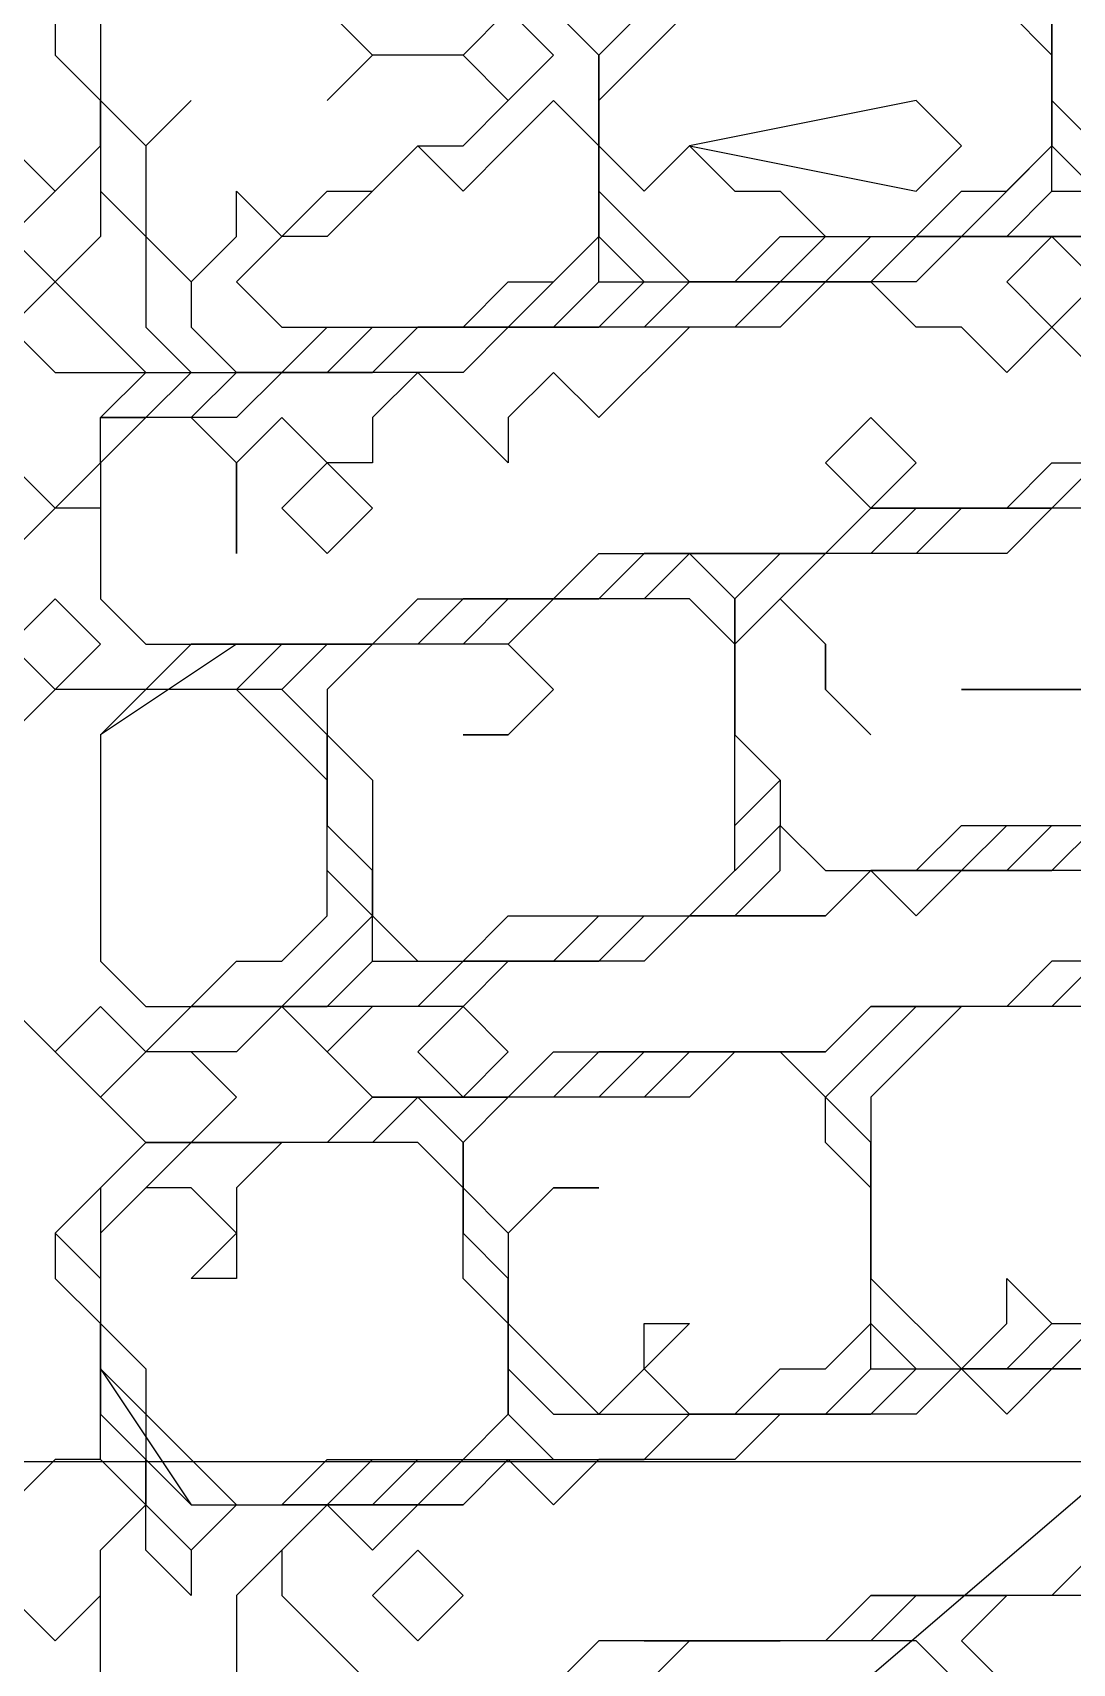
# Model space of a CAD drawing. Extents: x 46 to 224, y 52 to 151.
# Drawn here: x 109.04 to 122.7, y 97.35 to 118.78 of the extents above; entities that cross this region are included whole.
import ezdxf

# ---------------------------------------------------------------- set-up
doc = ezdxf.new("R2010")
doc.units = 0
doc.layers.add('OUTLINE', color=1, linetype='CONTINUOUS')

msp = doc.modelspace()

# ---------------------------------------------------------------- linework, layer by layer
for p, q in [((109.9341, 121.4564), (109.9341, 116.6945)), ((109.9341, 121.4564), (109.9341, 116.6945)), ((122.4341, 121.4564), (122.4341, 117.8849)), ((109.9341, 120.8611), (109.9341, 117.8849)), ((122.4341, 117.2897), (122.4341, 120.2659)), ((109.3389, 119.0754), (109.3389, 118.4802)), ((109.9341, 119.0754), (109.9341, 117.8849)), ((113.5056, 118.4802), (112.9103, 119.0754)), ((115.2913, 119.0754), (114.696, 118.4802)), ((115.8865, 118.4802), (115.2913, 119.0754)), ((116.4818, 118.4802), (115.8865, 119.0754)), ((115.8865, 119.0754), (116.4818, 118.4802)), ((116.4818, 118.4802), (115.8865, 119.0754)), ((115.8865, 119.0754), (116.4818, 118.4802)), ((116.4818, 118.4802), (115.8865, 119.0754)), ((117.077, 119.0754), (116.4818, 118.4802)), ((117.6722, 119.0754), (116.4818, 117.8849)), ((122.4341, 118.4802), (121.8389, 119.0754)), ((109.3389, 118.4802), (109.9341, 117.8849)), ((113.5056, 118.4802), (112.9103, 117.8849)), ((112.9103, 117.8849), (113.5056, 118.4802)), ((114.696, 118.4802), (113.5056, 118.4802)), ((115.2913, 117.8849), (114.696, 118.4802)), ((114.696, 118.4802), (115.2913, 117.8849)), ((115.2913, 117.8849), (115.8865, 118.4802)), ((116.4818, 115.504), (116.4818, 118.4802)), ((116.4818, 118.4802), (116.4818, 116.0992)), ((116.4818, 115.504), (116.4818, 118.4802)), ((116.4818, 118.4802), (116.4818, 116.0992)), ((116.4818, 116.0992), (116.4818, 118.4802)), ((116.4818, 118.4802), (116.4818, 116.6945)), ((122.4341, 117.8849), (122.4341, 118.4802)), ((109.9341, 117.8849), (109.9341, 116.0992)), ((109.9341, 117.2897), (109.9341, 117.8849)), ((109.9341, 117.8849), (109.9341, 117.2897)), ((109.9341, 117.8849), (110.5294, 117.2897)), ((109.9341, 117.8849), (110.5294, 117.2897)), ((109.9341, 117.2897), (109.9341, 117.8849)), ((109.9341, 117.8849), (109.9341, 117.2897)), ((110.5294, 117.2897), (111.1246, 117.8849)), ((111.1246, 117.8849), (110.5294, 117.2897)), ((114.696, 117.2897), (115.2913, 117.8849)), ((115.8865, 117.8849), (115.2913, 117.2897)), ((116.4818, 117.2897), (115.8865, 117.8849)), ((116.4818, 117.8849), (116.4818, 117.2897)), ((120.6484, 117.8849), (117.6722, 117.2897)), ((120.6484, 117.8849), (117.6722, 117.2897)), ((121.2437, 117.2897), (120.6484, 117.8849)), ((121.2437, 117.2897), (120.6484, 117.8849)), ((122.4341, 116.6945), (122.4341, 117.8849)), ((122.4341, 117.8849), (122.4341, 117.2897)), ((122.4341, 116.6945), (122.4341, 117.8849)), ((122.4341, 117.8849), (122.4341, 117.2897)), ((122.4341, 117.8849), (123.0294, 117.2897)), ((122.4341, 117.2897), (122.4341, 117.8849)), ((108.7437, 117.2897), (109.3389, 116.6945)), ((109.9341, 117.2897), (108.7437, 116.0992)), ((108.7437, 117.2897), (109.3389, 116.6945)), ((109.9341, 117.2897), (108.7437, 116.0992)), ((109.3389, 116.6945), (109.9341, 117.2897)), ((109.3389, 116.6945), (109.9341, 117.2897)), ((110.5294, 117.2897), (110.5294, 116.0992)), ((110.5294, 117.2897), (110.5294, 116.0992)), ((114.1008, 117.2897), (112.9103, 116.0992)), ((113.5056, 116.6945), (114.1008, 117.2897)), ((114.1008, 117.2897), (114.696, 117.2897)), ((114.696, 116.6945), (114.1008, 117.2897)), ((115.2913, 117.2897), (114.696, 116.6945)), ((116.4818, 117.2897), (117.077, 116.6945)), ((116.4818, 116.0992), (116.4818, 117.2897)), ((117.077, 116.6945), (117.6722, 117.2897)), ((117.6722, 117.2897), (120.6484, 116.6945)), ((117.6722, 117.2897), (120.6484, 116.6945)), ((117.6722, 117.2897), (118.2675, 116.6945)), ((120.6484, 116.6945), (121.2437, 117.2897)), ((120.6484, 116.6945), (121.2437, 117.2897)), ((121.2437, 116.0992), (122.4341, 117.2897)), ((121.8389, 116.6945), (122.4341, 117.2897)), ((122.4341, 116.6945), (122.4341, 117.2897)), ((122.4341, 117.2897), (123.0294, 116.6945)), ((122.4341, 117.2897), (123.0294, 116.6945)), ((122.4341, 117.2897), (123.0294, 116.6945)), ((109.9341, 116.6945), (110.5294, 116.0992)), ((109.9341, 116.6945), (110.5294, 116.0992)), ((111.7198, 116.0992), (111.7198, 116.6945)), ((111.7198, 116.6945), (112.3151, 116.0992)), ((112.3151, 116.0992), (112.9103, 116.6945)), ((112.9103, 116.6945), (113.5056, 116.6945)), ((116.4818, 115.504), (116.4818, 116.6945)), ((116.4818, 116.6945), (116.4818, 116.0992)), ((116.4818, 116.6945), (117.6722, 115.504)), ((118.2675, 116.6945), (118.8627, 116.6945)), ((118.8627, 116.6945), (119.4579, 116.0992)), ((120.6484, 116.0992), (121.2437, 116.6945)), ((121.2437, 116.6945), (121.8389, 116.6945)), ((121.8389, 116.0992), (122.4341, 116.6945)), ((121.8389, 116.0992), (122.4341, 116.6945)), ((121.8389, 116.0992), (122.4341, 116.6945)), ((121.8389, 116.0992), (122.4341, 116.6945)), ((121.8389, 116.0992), (122.4341, 116.6945)), ((121.8389, 116.0992), (122.4341, 116.6945)), ((122.4341, 116.6945), (125.4103, 116.6945)), ((122.4341, 116.6945), (125.4103, 116.6945)), ((122.4341, 116.6945), (125.4103, 116.6945)), ((108.7437, 116.0992), (109.3389, 115.504)), ((108.7437, 116.0992), (109.3389, 115.504)), ((109.9341, 116.0992), (109.3389, 115.504)), ((110.5294, 116.0992), (110.5294, 114.9088)), ((110.5294, 116.0992), (110.5294, 114.9088)), ((110.5294, 116.0992), (111.1246, 115.504)), ((110.5294, 116.0992), (111.1246, 115.504)), ((111.1246, 115.504), (111.7198, 116.0992)), ((112.3151, 116.0992), (111.7198, 115.504)), ((112.9103, 116.0992), (112.3151, 116.0992)), ((115.2913, 114.9088), (116.4818, 116.0992)), ((115.8865, 115.504), (116.4818, 116.0992)), ((116.4818, 116.0992), (117.077, 115.504)), ((116.4818, 116.0992), (117.077, 115.504)), ((116.4818, 116.0992), (117.077, 115.504)), ((118.2675, 115.504), (118.8627, 116.0992)), ((118.8627, 115.504), (119.4579, 116.0992)), ((118.8627, 115.504), (119.4579, 116.0992)), ((118.8627, 115.504), (119.4579, 116.0992)), ((118.8627, 116.0992), (121.2437, 116.0992)), ((119.4579, 116.0992), (121.8389, 116.0992)), ((119.4579, 115.504), (120.0532, 116.0992)), ((119.4579, 115.504), (120.0532, 116.0992)), ((119.4579, 116.0992), (121.8389, 116.0992)), ((119.4579, 116.0992), (121.8389, 116.0992)), ((119.4579, 116.0992), (120.6484, 116.0992)), ((119.4579, 115.504), (120.0532, 116.0992)), ((120.6484, 116.0992), (120.0532, 115.504)), ((120.0532, 115.504), (120.6484, 116.0992)), ((120.0532, 116.0992), (121.8389, 116.0992)), ((120.0532, 116.0992), (121.8389, 116.0992)), ((120.0532, 116.0992), (121.8389, 116.0992)), ((123.0294, 116.0992), (120.6484, 116.0992)), ((120.6484, 116.0992), (123.0294, 116.0992)), ((121.2437, 116.0992), (120.6484, 115.504)), ((123.6246, 116.0992), (121.2437, 116.0992)), ((122.4341, 116.0992), (121.8389, 115.504)), ((122.4341, 116.0992), (121.8389, 115.504)), ((123.0294, 115.504), (122.4341, 116.0992)), ((123.0294, 115.504), (122.4341, 116.0992)), ((109.3389, 115.504), (108.7437, 114.9088)), ((109.3389, 115.504), (108.7437, 114.9088)), ((109.3389, 115.504), (110.5294, 114.3135)), ((111.1246, 115.504), (111.1246, 114.9088)), ((111.7198, 115.504), (112.3151, 114.9088)), ((114.696, 114.9088), (115.2913, 115.504)), ((115.2913, 115.504), (115.8865, 115.504)), ((115.8865, 114.9088), (116.4818, 115.504)), ((115.8865, 114.9088), (116.4818, 115.504)), ((115.8865, 114.9088), (116.4818, 115.504)), ((115.8865, 114.9088), (116.4818, 115.504)), ((115.8865, 114.9088), (116.4818, 115.504)), ((115.8865, 114.9088), (116.4818, 115.504)), ((116.4818, 114.9088), (117.077, 115.504)), ((116.4818, 115.504), (119.4579, 115.504)), ((116.4818, 115.504), (119.4579, 115.504)), ((116.4818, 115.504), (119.4579, 115.504)), ((117.077, 115.504), (118.8627, 115.504)), ((117.6722, 115.504), (117.077, 114.9088)), ((117.077, 115.504), (120.0532, 115.504)), ((117.077, 115.504), (118.8627, 115.504)), ((117.077, 115.504), (118.8627, 115.504)), ((120.0532, 115.504), (117.6722, 115.504)), ((117.6722, 115.504), (118.2675, 115.504)), ((118.8627, 115.504), (118.2675, 114.9088)), ((120.6484, 115.504), (118.8627, 115.504)), ((119.4579, 115.504), (118.8627, 114.9088)), ((119.4579, 115.504), (118.8627, 114.9088)), ((119.4579, 115.504), (118.8627, 114.9088)), ((119.4579, 115.504), (118.8627, 114.9088)), ((120.0532, 115.504), (119.4579, 115.504)), ((120.0532, 115.504), (119.4579, 115.504)), ((120.0532, 115.504), (119.4579, 115.504)), ((120.0532, 115.504), (119.4579, 115.504)), ((120.6484, 114.9088), (120.0532, 115.504)), ((120.6484, 114.9088), (120.0532, 115.504)), ((120.6484, 114.9088), (120.0532, 115.504)), ((120.6484, 114.9088), (120.0532, 115.504)), ((121.8389, 115.504), (122.4341, 114.9088)), ((121.8389, 115.504), (122.4341, 114.9088)), ((122.4341, 114.9088), (123.0294, 115.504)), ((122.4341, 114.9088), (123.0294, 115.504)), ((108.7437, 114.9088), (109.3389, 114.3135)), ((108.7437, 114.9088), (109.3389, 114.3135)), ((110.5294, 114.9088), (111.1246, 114.3135)), ((110.5294, 114.9088), (111.1246, 114.3135)), ((111.1246, 114.9088), (111.7198, 114.3135)), ((112.3151, 114.3135), (112.9103, 114.9088)), ((112.3151, 114.3135), (112.9103, 114.9088)), ((112.3151, 114.3135), (112.9103, 114.9088)), ((112.3151, 114.9088), (114.696, 114.9088)), ((112.9103, 114.3135), (113.5056, 114.9088)), ((112.9103, 114.9088), (115.8865, 114.9088)), ((112.9103, 114.9088), (115.8865, 114.9088)), ((112.9103, 114.9088), (115.2913, 114.9088)), ((113.5056, 114.9088), (115.8865, 114.9088)), ((114.1008, 114.9088), (113.5056, 114.3135)), ((113.5056, 114.3135), (114.1008, 114.9088)), ((113.5056, 114.3135), (114.1008, 114.9088)), ((113.5056, 114.3135), (114.1008, 114.9088)), ((113.5056, 114.3135), (114.1008, 114.9088)), ((117.077, 114.9088), (114.1008, 114.9088)), ((114.1008, 114.9088), (116.4818, 114.9088)), ((114.1008, 114.9088), (115.8865, 114.9088)), ((114.1008, 114.9088), (115.8865, 114.9088)), ((114.1008, 114.9088), (115.8865, 114.9088)), ((115.2913, 114.9088), (114.696, 114.3135)), ((118.2675, 114.9088), (115.2913, 114.9088)), ((117.6722, 114.9088), (116.4818, 113.7183)), ((117.6722, 114.9088), (116.4818, 113.7183)), ((117.6722, 114.9088), (116.4818, 113.7183)), ((117.6722, 114.9088), (116.4818, 113.7183)), ((118.8627, 114.9088), (117.6722, 114.9088)), ((118.8627, 114.9088), (117.6722, 114.9088)), ((118.8627, 114.9088), (117.6722, 114.9088)), ((118.8627, 114.9088), (117.6722, 114.9088)), ((121.2437, 114.9088), (120.6484, 114.9088)), ((121.2437, 114.9088), (120.6484, 114.9088)), ((121.2437, 114.9088), (120.6484, 114.9088)), ((121.2437, 114.9088), (120.6484, 114.9088)), ((121.8389, 114.3135), (121.2437, 114.9088)), ((121.8389, 114.3135), (121.2437, 114.9088)), ((121.8389, 114.3135), (121.2437, 114.9088)), ((121.8389, 114.3135), (121.2437, 114.9088)), ((122.4341, 114.9088), (121.8389, 114.3135)), ((122.4341, 114.9088), (121.8389, 114.3135)), ((122.4341, 114.9088), (121.8389, 114.3135)), ((122.4341, 114.9088), (121.8389, 114.3135)), ((123.0294, 114.3135), (122.4341, 114.9088)), ((123.0294, 114.3135), (122.4341, 114.9088)), ((123.0294, 114.3135), (122.4341, 114.9088)), ((123.0294, 114.3135), (122.4341, 114.9088)), ((109.3389, 114.3135), (113.5056, 114.3135)), ((109.3389, 114.3135), (113.5056, 114.3135)), ((109.9341, 113.7183), (110.5294, 114.3135)), ((110.5294, 114.3135), (112.9103, 114.3135)), ((110.5294, 113.7183), (111.1246, 114.3135)), ((110.5294, 114.3135), (113.5056, 114.3135)), ((111.7198, 114.3135), (111.1246, 113.7183)), ((111.1246, 114.3135), (113.5056, 114.3135)), ((111.1246, 114.3135), (112.3151, 114.3135)), ((111.1246, 114.3135), (112.3151, 114.3135)), ((113.5056, 114.3135), (111.7198, 114.3135)), ((112.3151, 114.3135), (111.7198, 113.7183)), ((111.7198, 114.3135), (112.3151, 114.3135)), ((114.696, 114.3135), (112.3151, 114.3135)), ((114.1008, 114.3135), (113.5056, 113.7183)), ((114.1008, 114.3135), (113.5056, 113.7183)), ((114.1008, 114.3135), (113.5056, 113.7183)), ((114.1008, 114.3135), (113.5056, 113.7183)), ((115.2913, 113.123), (114.1008, 114.3135)), ((115.2913, 113.123), (114.1008, 114.3135)), ((115.2913, 113.123), (114.1008, 114.3135)), ((115.2913, 113.123), (114.1008, 114.3135)), ((115.8865, 114.3135), (115.2913, 113.7183)), ((115.8865, 114.3135), (115.2913, 113.7183)), ((115.8865, 114.3135), (115.2913, 113.7183)), ((115.8865, 114.3135), (115.2913, 113.7183)), ((116.4818, 113.7183), (115.8865, 114.3135)), ((116.4818, 113.7183), (115.8865, 114.3135)), ((116.4818, 113.7183), (115.8865, 114.3135)), ((116.4818, 113.7183), (115.8865, 114.3135)), ((111.1246, 113.7183), (109.9341, 113.7183)), ((109.9341, 113.7183), (110.5294, 113.7183)), ((109.9341, 113.123), (109.9341, 113.7183)), ((110.5294, 113.7183), (109.9341, 113.123)), ((110.5294, 113.7183), (109.9341, 113.123)), ((110.5294, 113.7183), (109.9341, 113.123)), ((110.5294, 113.7183), (109.9341, 113.123)), ((110.5294, 113.7183), (109.9341, 113.123)), ((111.7198, 113.7183), (110.5294, 113.7183)), ((111.1246, 113.7183), (110.5294, 113.7183)), ((111.1246, 113.7183), (110.5294, 113.7183)), ((111.1246, 113.7183), (110.5294, 113.7183)), ((111.1246, 113.7183), (110.5294, 113.7183)), ((111.7198, 113.123), (111.1246, 113.7183)), ((111.7198, 113.123), (111.1246, 113.7183)), ((111.7198, 113.123), (111.1246, 113.7183)), ((111.7198, 113.123), (111.1246, 113.7183)), ((112.3151, 113.7183), (111.7198, 113.123)), ((112.3151, 113.7183), (111.7198, 113.123)), ((112.3151, 113.7183), (111.7198, 113.123)), ((112.3151, 113.7183), (111.7198, 113.123)), ((112.9103, 113.123), (112.3151, 113.7183)), ((112.9103, 113.123), (112.3151, 113.7183)), ((112.9103, 113.123), (112.3151, 113.7183)), ((112.9103, 113.123), (112.3151, 113.7183)), ((113.5056, 113.7183), (113.5056, 113.123)), ((113.5056, 113.7183), (113.5056, 113.123)), ((113.5056, 113.7183), (113.5056, 113.123)), ((113.5056, 113.7183), (113.5056, 113.123)), ((115.2913, 113.7183), (115.2913, 113.123)), ((115.2913, 113.7183), (115.2913, 113.123)), ((115.2913, 113.7183), (115.2913, 113.123)), ((115.2913, 113.7183), (115.2913, 113.123)), ((120.0532, 113.7183), (119.4579, 113.123)), ((120.6484, 113.123), (120.0532, 113.7183)), ((108.7437, 113.123), (109.3389, 112.5278)), ((109.3389, 112.5278), (109.9341, 113.123)), ((109.9341, 113.123), (109.9341, 112.5278)), ((109.9341, 113.123), (109.9341, 111.3373)), ((109.9341, 113.123), (109.9341, 111.3373)), ((109.9341, 113.123), (109.9341, 111.3373)), ((109.9341, 113.123), (109.9341, 111.3373)), ((111.7198, 113.123), (111.7198, 111.9326)), ((111.7198, 111.9326), (111.7198, 113.123)), ((111.7198, 113.123), (111.7198, 111.9326)), ((111.7198, 111.9326), (111.7198, 113.123)), ((111.7198, 113.123), (111.7198, 111.9326)), ((111.7198, 111.9326), (111.7198, 113.123)), ((111.7198, 113.123), (111.7198, 111.9326)), ((111.7198, 111.9326), (111.7198, 113.123)), ((112.9103, 113.123), (112.3151, 112.5278)), ((113.5056, 112.5278), (112.9103, 113.123)), ((113.5056, 113.123), (112.9103, 113.123)), ((113.5056, 113.123), (112.9103, 113.123)), ((113.5056, 113.123), (112.9103, 113.123)), ((113.5056, 113.123), (112.9103, 113.123)), ((119.4579, 113.123), (120.0532, 112.5278)), ((120.0532, 112.5278), (120.6484, 113.123)), ((121.8389, 112.5278), (122.4341, 113.123)), ((121.8389, 112.5278), (122.4341, 113.123)), ((121.8389, 112.5278), (122.4341, 113.123)), ((121.8389, 112.5278), (122.4341, 113.123)), ((122.4341, 112.5278), (123.0294, 113.123)), ((123.0294, 113.123), (122.4341, 112.5278)), ((122.4341, 112.5278), (123.0294, 113.123)), ((123.0294, 113.123), (122.4341, 112.5278)), ((122.4341, 113.123), (125.4103, 113.123)), ((122.4341, 113.123), (125.4103, 113.123)), ((122.4341, 113.123), (125.4103, 113.123)), ((122.4341, 113.123), (125.4103, 113.123)), ((109.3389, 112.5278), (108.7437, 111.9326)), ((109.9341, 112.5278), (109.3389, 112.5278)), ((112.3151, 112.5278), (112.9103, 111.9326)), ((112.9103, 111.9326), (113.5056, 112.5278)), ((119.4579, 111.9326), (120.0532, 112.5278)), ((120.0532, 112.5278), (119.4579, 111.9326)), ((119.4579, 111.9326), (120.0532, 112.5278)), ((119.4579, 111.9326), (120.0532, 112.5278)), ((119.4579, 111.9326), (120.0532, 112.5278)), ((119.4579, 111.9326), (120.0532, 112.5278)), ((120.6484, 112.5278), (120.0532, 111.9326)), ((120.0532, 112.5278), (122.4341, 112.5278)), ((120.6484, 112.5278), (120.0532, 112.5278)), ((120.0532, 112.5278), (122.4341, 112.5278)), ((122.4341, 112.5278), (120.0532, 112.5278)), ((120.0532, 112.5278), (121.8389, 112.5278)), ((120.0532, 112.5278), (121.8389, 112.5278)), ((120.6484, 112.5278), (120.0532, 111.9326)), ((120.0532, 112.5278), (121.8389, 112.5278)), ((120.0532, 112.5278), (121.8389, 112.5278)), ((120.6484, 112.5278), (120.0532, 111.9326)), ((123.6246, 112.5278), (120.6484, 112.5278)), ((120.6484, 112.5278), (122.4341, 112.5278)), ((121.2437, 112.5278), (120.6484, 112.5278)), ((122.4341, 112.5278), (120.6484, 112.5278)), ((123.0294, 112.5278), (120.6484, 112.5278)), ((121.2437, 112.5278), (120.6484, 111.9326)), ((121.2437, 112.5278), (120.6484, 111.9326)), ((123.0294, 112.5278), (120.6484, 112.5278)), ((122.4341, 112.5278), (121.2437, 112.5278)), ((123.6246, 112.5278), (121.2437, 112.5278)), ((123.0294, 112.5278), (121.2437, 112.5278)), ((122.4341, 112.5278), (121.8389, 111.9326)), ((123.0294, 112.5278), (122.4341, 112.5278)), ((115.8865, 111.3373), (116.4818, 111.9326)), ((115.8865, 111.3373), (116.4818, 111.9326)), ((115.8865, 111.3373), (116.4818, 111.9326)), ((115.8865, 111.3373), (116.4818, 111.9326)), ((116.4818, 111.9326), (119.4579, 111.9326)), ((116.4818, 111.9326), (119.4579, 111.9326)), ((117.077, 111.9326), (116.4818, 111.3373)), ((116.4818, 111.9326), (119.4579, 111.9326)), ((116.4818, 111.9326), (119.4579, 111.9326)), ((117.077, 111.9326), (116.4818, 111.3373)), ((117.6722, 111.9326), (117.077, 111.3373)), ((120.0532, 111.9326), (117.077, 111.9326)), ((117.6722, 111.9326), (117.077, 111.3373)), ((120.0532, 111.9326), (117.077, 111.9326)), ((120.0532, 111.9326), (117.6722, 111.9326)), ((117.6722, 111.9326), (118.8627, 111.9326)), ((118.2675, 111.9326), (117.6722, 111.9326)), ((117.6722, 111.9326), (119.4579, 111.9326)), ((118.2675, 111.9326), (117.6722, 111.9326)), ((118.2675, 111.3373), (117.6722, 111.9326)), ((118.8627, 111.9326), (118.2675, 111.9326)), ((119.4579, 111.9326), (118.2675, 111.9326)), ((118.8627, 111.9326), (118.2675, 111.3373)), ((118.8627, 111.9326), (118.2675, 111.3373)), ((120.6484, 111.9326), (118.8627, 111.9326)), ((120.6484, 111.9326), (118.8627, 111.9326)), ((119.4579, 111.9326), (118.8627, 111.3373)), ((121.8389, 111.9326), (119.4579, 111.9326)), ((109.3389, 111.3373), (108.7437, 110.7421)), ((109.3389, 111.3373), (108.7437, 110.7421)), ((109.9341, 110.7421), (109.3389, 111.3373)), ((109.9341, 110.7421), (109.3389, 111.3373)), ((109.9341, 111.3373), (110.5294, 110.7421)), ((109.9341, 111.3373), (110.5294, 110.7421)), ((109.9341, 111.3373), (110.5294, 110.7421)), ((109.9341, 111.3373), (110.5294, 110.7421)), ((113.5056, 110.7421), (114.1008, 111.3373)), ((113.5056, 110.7421), (114.1008, 111.3373)), ((113.5056, 110.7421), (114.1008, 111.3373)), ((113.5056, 110.7421), (114.1008, 111.3373)), ((114.696, 111.3373), (114.1008, 110.7421)), ((114.1008, 111.3373), (115.8865, 111.3373)), ((114.1008, 111.3373), (115.8865, 111.3373)), ((114.696, 111.3373), (114.1008, 110.7421)), ((114.696, 111.3373), (114.1008, 110.7421)), ((114.1008, 111.3373), (115.8865, 111.3373)), ((114.1008, 111.3373), (115.8865, 111.3373)), ((114.696, 111.3373), (114.1008, 110.7421)), ((117.077, 111.3373), (114.696, 111.3373)), ((114.696, 111.3373), (115.8865, 111.3373)), ((115.2913, 111.3373), (114.696, 111.3373)), ((114.696, 111.3373), (116.4818, 111.3373)), ((115.2913, 111.3373), (114.696, 111.3373)), ((116.4818, 111.3373), (114.696, 111.3373)), ((117.077, 111.3373), (114.696, 111.3373)), ((115.2913, 111.3373), (114.696, 110.7421)), ((116.4818, 111.3373), (114.696, 111.3373)), ((115.8865, 111.3373), (115.2913, 111.3373)), ((116.4818, 111.3373), (115.2913, 111.3373)), ((117.6722, 111.3373), (115.2913, 111.3373)), ((115.8865, 111.3373), (115.2913, 110.7421)), ((115.8865, 111.3373), (115.2913, 110.7421)), ((117.6722, 111.3373), (115.8865, 111.3373)), ((117.6722, 111.3373), (115.8865, 111.3373)), ((118.2675, 110.7421), (117.6722, 111.3373)), ((118.2675, 110.7421), (117.6722, 111.3373)), ((118.2675, 110.7421), (117.6722, 111.3373)), ((118.2675, 111.3373), (118.2675, 110.1468)), ((118.2675, 110.1468), (118.2675, 111.3373)), ((118.2675, 111.3373), (118.2675, 109.5516)), ((118.8627, 111.3373), (118.2675, 110.7421)), ((118.8627, 111.3373), (119.4579, 110.7421)), ((119.4579, 110.7421), (118.8627, 111.3373)), ((108.7437, 110.7421), (109.3389, 110.1468)), ((108.7437, 110.7421), (109.3389, 110.1468)), ((109.3389, 110.1468), (109.9341, 110.7421)), ((109.3389, 110.1468), (109.9341, 110.7421)), ((111.7198, 110.7421), (109.9341, 109.5516)), ((110.5294, 110.7421), (113.5056, 110.7421)), ((110.5294, 110.7421), (113.5056, 110.7421)), ((111.1246, 110.7421), (110.5294, 110.1468)), ((110.5294, 110.7421), (113.5056, 110.7421)), ((110.5294, 110.7421), (113.5056, 110.7421)), ((111.1246, 110.7421), (110.5294, 110.1468)), ((111.1246, 110.7421), (113.5056, 110.7421)), ((111.7198, 110.7421), (111.1246, 110.7421)), ((114.1008, 110.7421), (111.1246, 110.7421)), ((114.1008, 110.7421), (111.1246, 110.7421)), ((114.1008, 110.7421), (111.7198, 110.7421)), ((113.5056, 110.7421), (111.7198, 110.7421)), ((112.3151, 110.7421), (111.7198, 110.1468)), ((114.1008, 110.7421), (112.3151, 110.7421)), ((112.9103, 110.7421), (112.3151, 110.1468)), ((114.696, 110.7421), (112.9103, 110.7421)), ((113.5056, 110.7421), (112.9103, 110.1468)), ((113.5056, 110.7421), (112.9103, 110.1468)), ((115.2913, 110.7421), (113.5056, 110.7421)), ((115.2913, 110.7421), (113.5056, 110.7421)), ((115.8865, 110.1468), (115.2913, 110.7421)), ((115.2913, 110.7421), (115.8865, 110.1468)), ((115.8865, 110.1468), (115.2913, 110.7421)), ((115.2913, 110.7421), (115.8865, 110.1468)), ((118.2675, 109.5516), (118.2675, 110.7421)), ((118.2675, 110.7421), (118.2675, 109.5516)), ((118.2675, 107.7659), (118.2675, 110.7421)), ((118.2675, 107.7659), (118.2675, 110.7421)), ((119.4579, 110.7421), (119.4579, 110.1468)), ((119.4579, 110.1468), (119.4579, 110.7421)), ((109.3389, 110.1468), (108.7437, 109.5516)), ((109.3389, 110.1468), (108.7437, 109.5516)), ((110.5294, 110.1468), (109.3389, 110.1468)), ((110.5294, 110.1468), (109.3389, 110.1468)), ((110.5294, 110.1468), (109.9341, 109.5516)), ((110.5294, 110.1468), (109.9341, 109.5516)), ((110.5294, 110.1468), (109.9341, 109.5516)), ((111.7198, 110.1468), (110.5294, 110.1468)), ((112.3151, 110.1468), (110.5294, 110.1468)), ((111.7198, 110.1468), (110.5294, 110.1468)), ((112.3151, 109.5516), (111.7198, 110.1468)), ((112.9103, 109.5516), (112.3151, 110.1468)), ((112.3151, 110.1468), (112.9103, 109.5516)), ((112.9103, 110.1468), (112.9103, 109.5516)), ((112.9103, 110.1468), (112.9103, 109.5516)), ((115.2913, 109.5516), (115.8865, 110.1468)), ((115.8865, 110.1468), (115.2913, 109.5516)), ((119.4579, 110.1468), (120.0532, 109.5516)), ((120.0532, 109.5516), (119.4579, 110.1468)), ((123.0294, 110.1468), (121.2437, 110.1468)), ((121.2437, 110.1468), (123.0294, 110.1468)), ((109.9341, 109.5516), (109.9341, 106.5754)), ((109.9341, 109.5516), (109.9341, 106.5754)), ((109.9341, 109.5516), (109.9341, 106.5754)), ((109.9341, 109.5516), (109.9341, 106.5754)), ((112.9103, 108.9564), (112.3151, 109.5516)), ((112.9103, 108.9564), (112.9103, 109.5516)), ((112.9103, 109.5516), (112.9103, 108.3611)), ((112.9103, 109.5516), (113.5056, 108.9564)), ((112.9103, 109.5516), (113.5056, 108.9564)), ((114.696, 109.5516), (115.2913, 109.5516)), ((115.2913, 109.5516), (114.696, 109.5516)), ((118.2675, 109.5516), (118.8627, 108.9564)), ((118.8627, 108.9564), (118.2675, 109.5516)), ((118.2675, 109.5516), (118.8627, 108.9564)), ((112.9103, 108.3611), (112.9103, 108.9564)), ((112.9103, 108.9564), (112.9103, 108.3611)), ((112.9103, 107.7659), (112.9103, 108.9564)), ((112.9103, 107.1707), (112.9103, 108.9564)), ((113.5056, 108.9564), (113.5056, 107.1707)), ((113.5056, 108.9564), (113.5056, 107.1707)), ((118.2675, 108.3611), (118.8627, 108.9564)), ((118.8627, 108.9564), (118.8627, 108.3611)), ((118.8627, 108.9564), (118.8627, 108.3611)), ((113.5056, 107.7659), (112.9103, 108.3611)), ((112.9103, 108.3611), (113.5056, 107.7659)), ((112.9103, 108.3611), (113.5056, 107.7659)), ((117.6722, 107.1707), (118.8627, 108.3611)), ((118.2675, 107.7659), (118.2675, 108.3611)), ((118.8627, 107.7659), (118.8627, 108.3611)), ((118.8627, 108.3611), (119.4579, 107.7659)), ((118.8627, 108.3611), (119.4579, 107.7659)), ((118.8627, 108.3611), (119.4579, 107.7659)), ((118.8627, 108.3611), (119.4579, 107.7659)), ((120.6484, 107.7659), (121.2437, 108.3611)), ((121.2437, 107.7659), (121.8389, 108.3611)), ((121.2437, 108.3611), (123.0294, 108.3611)), ((121.8389, 107.7659), (122.4341, 108.3611)), ((121.8389, 107.7659), (122.4341, 108.3611)), ((121.8389, 108.3611), (123.0294, 108.3611)), ((122.4341, 108.3611), (123.6246, 108.3611)), ((122.4341, 107.7659), (123.0294, 108.3611)), ((122.4341, 107.7659), (123.0294, 108.3611)), ((122.4341, 108.3611), (123.6246, 108.3611)), ((122.4341, 107.7659), (123.0294, 108.3611)), ((113.5056, 107.1707), (112.9103, 107.7659)), ((113.5056, 107.1707), (113.5056, 107.7659)), ((113.5056, 107.7659), (113.5056, 107.1707)), ((113.5056, 107.7659), (113.5056, 107.1707)), ((117.6722, 107.1707), (118.2675, 107.7659)), ((117.6722, 107.1707), (118.2675, 107.7659)), ((117.6722, 107.1707), (118.2675, 107.7659)), ((118.2675, 107.1707), (118.8627, 107.7659)), ((119.4579, 107.7659), (121.8389, 107.7659)), ((120.0532, 107.7659), (119.4579, 107.1707)), ((119.4579, 107.1707), (120.0532, 107.7659)), ((119.4579, 107.1707), (120.0532, 107.7659)), ((120.0532, 107.7659), (119.4579, 107.1707)), ((119.4579, 107.7659), (121.8389, 107.7659)), ((119.4579, 107.7659), (121.2437, 107.7659)), ((119.4579, 107.7659), (120.6484, 107.7659)), ((119.4579, 107.1707), (120.0532, 107.7659)), ((120.0532, 107.7659), (119.4579, 107.1707)), ((123.0294, 107.7659), (120.0532, 107.7659)), ((120.0532, 107.7659), (122.4341, 107.7659)), ((120.0532, 107.7659), (122.4341, 107.7659)), ((120.6484, 107.1707), (120.0532, 107.7659)), ((120.0532, 107.7659), (122.4341, 107.7659)), ((120.6484, 107.1707), (120.0532, 107.7659)), ((120.6484, 107.7659), (121.8389, 107.7659)), ((121.2437, 107.7659), (120.6484, 107.7659)), ((121.2437, 107.7659), (120.6484, 107.1707)), ((121.2437, 107.7659), (120.6484, 107.1707)), ((121.8389, 107.7659), (121.2437, 107.7659)), ((123.0294, 107.7659), (121.2437, 107.7659)), ((123.0294, 107.7659), (121.2437, 107.7659)), ((112.3151, 105.9802), (113.5056, 107.1707)), ((112.3151, 105.9802), (113.5056, 107.1707)), ((112.3151, 106.5754), (112.9103, 107.1707)), ((113.5056, 106.5754), (113.5056, 107.1707)), ((113.5056, 107.1707), (114.1008, 106.5754)), ((113.5056, 107.1707), (114.1008, 106.5754)), ((113.5056, 107.1707), (114.1008, 106.5754)), ((113.5056, 107.1707), (114.1008, 106.5754)), ((113.5056, 107.1707), (114.1008, 106.5754)), ((114.696, 106.5754), (115.2913, 107.1707)), ((114.696, 106.5754), (115.2913, 107.1707)), ((114.696, 106.5754), (115.2913, 107.1707)), ((115.2913, 107.1707), (117.6722, 107.1707)), ((115.2913, 107.1707), (117.6722, 107.1707)), ((115.2913, 107.1707), (117.6722, 107.1707)), ((115.8865, 106.5754), (116.4818, 107.1707)), ((115.8865, 106.5754), (116.4818, 107.1707)), ((116.4818, 107.1707), (118.2675, 107.1707)), ((116.4818, 106.5754), (117.077, 107.1707)), ((116.4818, 106.5754), (117.077, 107.1707)), ((116.4818, 107.1707), (117.6722, 107.1707)), ((116.4818, 106.5754), (117.077, 107.1707)), ((117.6722, 107.1707), (117.077, 106.5754)), ((117.077, 107.1707), (119.4579, 107.1707)), ((117.077, 107.1707), (119.4579, 107.1707)), ((117.6722, 107.1707), (117.077, 106.5754)), ((117.077, 107.1707), (119.4579, 107.1707)), ((117.6722, 107.1707), (117.077, 106.5754)), ((117.6722, 107.1707), (118.8627, 107.1707)), ((118.2675, 107.1707), (117.6722, 107.1707)), ((119.4579, 107.1707), (117.6722, 107.1707)), ((119.4579, 107.1707), (117.6722, 107.1707)), ((119.4579, 107.1707), (117.6722, 107.1707)), ((118.8627, 107.1707), (118.2675, 107.1707)), ((109.9341, 106.5754), (110.5294, 105.9802)), ((109.9341, 106.5754), (110.5294, 105.9802)), ((109.9341, 106.5754), (110.5294, 105.9802)), ((109.9341, 106.5754), (110.5294, 105.9802)), ((111.1246, 105.9802), (111.7198, 106.5754)), ((111.7198, 106.5754), (112.3151, 106.5754)), ((112.9103, 105.9802), (113.5056, 106.5754)), ((112.9103, 105.9802), (113.5056, 106.5754)), ((112.9103, 105.9802), (113.5056, 106.5754)), ((112.9103, 105.9802), (113.5056, 106.5754)), ((113.5056, 106.5754), (116.4818, 106.5754)), ((113.5056, 106.5754), (116.4818, 106.5754)), ((113.5056, 106.5754), (116.4818, 106.5754)), ((114.1008, 106.5754), (115.8865, 106.5754)), ((114.696, 106.5754), (114.1008, 105.9802)), ((114.1008, 106.5754), (115.8865, 106.5754)), ((114.1008, 106.5754), (114.696, 106.5754)), ((114.1008, 106.5754), (114.696, 106.5754)), ((114.1008, 106.5754), (114.696, 106.5754)), ((114.696, 106.5754), (115.8865, 106.5754)), ((115.2913, 106.5754), (114.696, 106.5754)), ((117.077, 106.5754), (114.696, 106.5754)), ((115.2913, 106.5754), (114.696, 105.9802)), ((115.2913, 106.5754), (114.696, 105.9802)), ((115.8865, 106.5754), (115.2913, 106.5754)), ((117.077, 106.5754), (115.2913, 106.5754)), ((117.077, 106.5754), (115.2913, 106.5754)), ((122.4341, 106.5754), (121.8389, 105.9802)), ((125.4103, 106.5754), (122.4341, 106.5754)), ((123.0294, 106.5754), (122.4341, 105.9802)), ((108.7437, 105.9802), (109.3389, 105.3849)), ((108.7437, 105.9802), (109.3389, 105.3849)), ((109.9341, 105.9802), (109.3389, 105.3849)), ((109.3389, 105.3849), (109.9341, 105.9802)), ((109.3389, 105.3849), (109.9341, 105.9802)), ((110.5294, 105.3849), (109.9341, 105.9802)), ((109.9341, 105.9802), (110.5294, 105.3849)), ((109.9341, 105.9802), (110.5294, 105.3849)), ((110.5294, 105.9802), (112.9103, 105.9802)), ((110.5294, 105.3849), (111.1246, 105.9802)), ((110.5294, 105.9802), (112.3151, 105.9802)), ((110.5294, 105.9802), (112.3151, 105.9802)), ((110.5294, 105.9802), (111.1246, 105.9802)), ((110.5294, 105.3849), (111.1246, 105.9802)), ((114.1008, 105.9802), (111.1246, 105.9802)), ((111.1246, 105.9802), (112.9103, 105.9802)), ((111.1246, 105.9802), (112.9103, 105.9802)), ((111.1246, 105.9802), (112.9103, 105.9802)), ((112.3151, 105.9802), (111.7198, 105.3849)), ((112.3151, 105.9802), (111.7198, 105.3849)), ((113.5056, 104.7897), (112.3151, 105.9802)), ((113.5056, 104.7897), (112.3151, 105.9802)), ((113.5056, 105.9802), (112.9103, 105.3849)), ((113.5056, 105.9802), (112.9103, 105.3849)), ((114.696, 105.9802), (113.5056, 105.9802)), ((114.696, 105.9802), (113.5056, 105.9802)), ((114.696, 105.9802), (114.1008, 105.3849)), ((115.2913, 105.3849), (114.696, 105.9802)), ((120.0532, 105.9802), (119.4579, 105.3849)), ((119.4579, 105.3849), (120.0532, 105.9802)), ((120.0532, 105.9802), (119.4579, 105.3849)), ((120.0532, 105.9802), (119.4579, 105.3849)), ((120.6484, 105.9802), (119.4579, 104.7897)), ((119.4579, 105.3849), (120.0532, 105.9802)), ((120.0532, 105.9802), (119.4579, 105.3849)), ((121.8389, 105.9802), (120.0532, 105.9802)), ((120.0532, 105.9802), (121.2437, 105.9802)), ((121.2437, 105.9802), (120.0532, 105.9802)), ((122.4341, 105.9802), (120.0532, 105.9802)), ((121.2437, 105.9802), (120.0532, 104.7897)), ((120.0532, 105.9802), (121.2437, 105.9802)), ((121.2437, 105.9802), (120.0532, 105.9802)), ((123.0294, 105.9802), (120.6484, 105.9802)), ((123.6246, 105.9802), (121.2437, 105.9802)), ((109.3389, 105.3849), (109.9341, 104.7897)), ((109.9341, 104.7897), (110.5294, 105.3849)), ((110.5294, 105.3849), (109.9341, 104.7897)), ((110.5294, 105.3849), (109.9341, 104.7897)), ((110.5294, 105.3849), (109.9341, 104.7897)), ((111.1246, 105.3849), (110.5294, 105.3849)), ((111.7198, 105.3849), (110.5294, 105.3849)), ((111.7198, 105.3849), (110.5294, 105.3849)), ((111.7198, 104.7897), (111.1246, 105.3849)), ((112.9103, 105.3849), (113.5056, 104.7897)), ((112.9103, 105.3849), (113.5056, 104.7897)), ((114.1008, 105.3849), (114.696, 104.7897)), ((114.696, 104.7897), (115.2913, 105.3849)), ((115.2913, 104.7897), (115.8865, 105.3849)), ((115.2913, 104.7897), (115.8865, 105.3849)), ((116.4818, 105.3849), (115.8865, 104.7897)), ((115.8865, 105.3849), (119.4579, 105.3849)), ((116.4818, 105.3849), (115.8865, 104.7897)), ((115.8865, 105.3849), (119.4579, 105.3849)), ((116.4818, 105.3849), (115.8865, 104.7897)), ((119.4579, 105.3849), (116.4818, 105.3849)), ((119.4579, 105.3849), (116.4818, 105.3849)), ((117.077, 105.3849), (116.4818, 104.7897)), ((119.4579, 105.3849), (116.4818, 105.3849)), ((119.4579, 105.3849), (117.077, 105.3849)), ((117.6722, 105.3849), (117.077, 104.7897)), ((118.8627, 105.3849), (117.6722, 105.3849)), ((118.2675, 105.3849), (117.6722, 104.7897)), ((118.8627, 105.3849), (118.2675, 105.3849)), ((119.4579, 104.7897), (118.8627, 105.3849)), ((119.4579, 104.7897), (118.8627, 105.3849)), ((109.9341, 104.7897), (110.5294, 104.1945)), ((109.9341, 104.7897), (110.5294, 104.1945)), ((109.9341, 104.7897), (110.5294, 104.1945)), ((111.1246, 104.1945), (111.7198, 104.7897)), ((113.5056, 104.7897), (112.9103, 104.1945)), ((115.8865, 104.7897), (113.5056, 104.7897)), ((113.5056, 104.7897), (115.2913, 104.7897)), ((115.8865, 104.7897), (113.5056, 104.7897)), ((114.1008, 104.7897), (113.5056, 104.1945)), ((113.5056, 104.7897), (115.2913, 104.7897)), ((115.8865, 104.7897), (113.5056, 104.7897)), ((114.1008, 104.7897), (115.2913, 104.7897)), ((114.696, 104.7897), (114.1008, 104.7897)), ((114.696, 104.1945), (114.1008, 104.7897)), ((115.2913, 104.7897), (114.696, 104.7897)), ((115.2913, 104.7897), (114.696, 104.1945)), ((115.2913, 104.7897), (114.696, 104.1945)), ((115.2913, 104.7897), (114.696, 104.1945)), ((116.4818, 104.7897), (115.2913, 104.7897)), ((117.077, 104.7897), (115.2913, 104.7897)), ((117.6722, 104.7897), (115.2913, 104.7897)), ((120.0532, 104.1945), (119.4579, 104.7897)), ((119.4579, 104.7897), (120.0532, 104.1945)), ((119.4579, 104.1945), (119.4579, 104.7897)), ((120.0532, 104.7897), (120.0532, 102.4088)), ((110.5294, 104.1945), (109.3389, 103.004)), ((110.5294, 104.1945), (109.3389, 103.004)), ((110.5294, 104.1945), (109.3389, 103.004)), ((110.5294, 104.1945), (109.9341, 103.5992)), ((111.1246, 104.1945), (109.9341, 103.004)), ((112.9103, 104.1945), (110.5294, 104.1945)), ((110.5294, 104.1945), (111.1246, 104.1945)), ((110.5294, 104.1945), (112.3151, 104.1945)), ((112.3151, 104.1945), (110.5294, 104.1945)), ((113.5056, 104.1945), (110.5294, 104.1945)), ((110.5294, 104.1945), (112.3151, 104.1945)), ((112.3151, 104.1945), (110.5294, 104.1945)), ((114.1008, 104.1945), (111.1246, 104.1945)), ((112.3151, 104.1945), (111.7198, 103.5992)), ((112.3151, 104.1945), (111.7198, 103.5992)), ((114.1008, 104.1945), (112.3151, 104.1945)), ((114.1008, 104.1945), (112.3151, 104.1945)), ((114.696, 103.5992), (114.1008, 104.1945)), ((114.696, 103.5992), (114.1008, 104.1945)), ((114.696, 103.5992), (114.1008, 104.1945)), ((114.696, 104.1945), (114.696, 103.5992)), ((114.696, 103.5992), (114.696, 104.1945)), ((114.696, 104.1945), (114.696, 103.004)), ((114.696, 104.1945), (114.696, 103.5992)), ((120.0532, 103.5992), (119.4579, 104.1945)), ((120.0532, 101.2183), (120.0532, 104.1945)), ((120.0532, 104.1945), (120.0532, 102.4088)), ((109.9341, 103.5992), (109.9341, 101.2183)), ((110.5294, 103.5992), (109.9341, 103.004)), ((110.5294, 103.5992), (109.9341, 103.004)), ((111.1246, 103.5992), (110.5294, 103.5992)), ((111.1246, 103.5992), (110.5294, 103.5992)), ((111.7198, 103.004), (111.1246, 103.5992)), ((111.7198, 103.004), (111.1246, 103.5992)), ((111.7198, 103.5992), (111.7198, 103.004)), ((111.7198, 103.5992), (111.7198, 102.4088)), ((114.696, 103.004), (114.696, 103.5992)), ((114.696, 103.5992), (115.2913, 103.004)), ((114.696, 102.4088), (114.696, 103.5992)), ((114.696, 102.4088), (114.696, 103.5992)), ((115.2913, 103.004), (115.8865, 103.5992)), ((115.8865, 103.5992), (115.2913, 103.004)), ((115.8865, 103.5992), (116.4818, 103.5992)), ((116.4818, 103.5992), (115.8865, 103.5992)), ((120.0532, 101.8135), (120.0532, 103.5992)), ((109.3389, 103.004), (109.9341, 102.4088)), ((109.3389, 103.004), (109.3389, 102.4088)), ((109.3389, 103.004), (109.3389, 102.4088)), ((109.9341, 103.004), (109.9341, 101.8135)), ((109.9341, 103.004), (109.9341, 101.8135)), ((109.9341, 103.004), (109.9341, 101.8135)), ((111.1246, 102.4088), (111.7198, 103.004)), ((114.696, 103.004), (115.2913, 102.4088)), ((115.2913, 102.4088), (114.696, 103.004)), ((115.2913, 103.004), (115.2913, 101.8135)), ((109.3389, 102.4088), (109.9341, 101.8135)), ((109.3389, 102.4088), (109.9341, 101.8135)), ((109.9341, 102.4088), (109.9341, 101.2183)), ((111.7198, 102.4088), (111.1246, 102.4088)), ((115.2913, 101.8135), (114.696, 102.4088)), ((115.2913, 101.8135), (114.696, 102.4088)), ((115.2913, 102.4088), (115.2913, 101.2183)), ((115.2913, 100.623), (115.2913, 102.4088)), ((120.0532, 102.4088), (121.2437, 101.2183)), ((120.0532, 102.4088), (121.2437, 101.2183)), ((121.8389, 101.8135), (121.8389, 102.4088)), ((121.8389, 102.4088), (122.4341, 101.8135)), ((109.9341, 100.0278), (109.9341, 101.8135)), ((109.9341, 101.8135), (109.9341, 100.623)), ((109.9341, 101.8135), (109.9341, 100.623)), ((109.9341, 101.8135), (110.5294, 101.2183)), ((109.9341, 101.8135), (110.5294, 101.2183)), ((109.9341, 101.8135), (110.5294, 101.2183)), ((109.9341, 101.8135), (109.9341, 100.623)), ((115.2913, 101.8135), (116.4818, 100.623)), ((115.2913, 100.623), (115.2913, 101.8135)), ((115.2913, 100.623), (115.2913, 101.8135)), ((117.077, 101.2183), (117.077, 101.8135)), ((117.077, 101.8135), (117.6722, 101.8135)), ((117.6722, 101.8135), (117.077, 101.2183)), ((119.4579, 101.2183), (120.0532, 101.8135)), ((120.0532, 101.2183), (120.0532, 101.8135)), ((120.0532, 101.8135), (120.6484, 101.2183)), ((121.2437, 101.2183), (121.8389, 101.8135)), ((121.8389, 101.2183), (122.4341, 101.8135)), ((122.4341, 101.2183), (123.0294, 101.8135)), ((122.4341, 101.8135), (124.2198, 101.8135)), ((122.4341, 101.8135), (124.2198, 101.8135)), ((109.9341, 101.2183), (111.1246, 99.4326)), ((109.9341, 101.2183), (110.5294, 100.623)), ((110.5294, 101.2183), (110.5294, 100.0278)), ((110.5294, 101.2183), (110.5294, 100.623)), ((110.5294, 101.2183), (110.5294, 100.623)), ((115.2913, 100.623), (115.2913, 101.2183)), ((115.2913, 101.2183), (115.2913, 100.623)), ((115.2913, 101.2183), (115.8865, 100.623)), ((116.4818, 100.623), (117.077, 101.2183)), ((117.077, 101.2183), (117.6722, 100.623)), ((118.2675, 100.623), (118.8627, 101.2183)), ((118.8627, 101.2183), (119.4579, 101.2183)), ((119.4579, 100.623), (120.0532, 101.2183)), ((119.4579, 100.623), (120.0532, 101.2183)), ((119.4579, 100.623), (120.0532, 101.2183)), ((120.0532, 101.2183), (123.0294, 101.2183)), ((120.0532, 100.623), (120.6484, 101.2183)), ((120.0532, 100.623), (120.6484, 101.2183)), ((120.0532, 100.623), (120.6484, 101.2183)), ((120.6484, 101.2183), (123.6246, 101.2183)), ((121.2437, 101.2183), (120.6484, 100.623)), ((120.6484, 101.2183), (123.0294, 101.2183)), ((121.2437, 101.2183), (120.6484, 100.623)), ((121.2437, 101.2183), (120.6484, 100.623)), ((120.6484, 101.2183), (122.4341, 101.2183)), ((120.6484, 101.2183), (123.0294, 101.2183)), ((121.2437, 101.2183), (120.6484, 100.623)), ((121.2437, 101.2183), (120.6484, 100.623)), ((123.6246, 101.2183), (121.2437, 101.2183)), ((121.8389, 100.623), (121.2437, 101.2183)), ((121.8389, 100.623), (121.2437, 101.2183)), ((121.2437, 101.2183), (121.8389, 101.2183)), ((121.8389, 100.623), (121.2437, 101.2183)), ((121.8389, 100.623), (121.2437, 101.2183)), ((121.8389, 101.2183), (123.0294, 101.2183)), ((122.4341, 101.2183), (121.8389, 101.2183)), ((122.4341, 101.2183), (121.8389, 100.623)), ((122.4341, 101.2183), (121.8389, 100.623)), ((122.4341, 101.2183), (121.8389, 100.623)), ((122.4341, 101.2183), (121.8389, 100.623)), ((123.0294, 101.2183), (122.4341, 101.2183)), ((124.8151, 101.2183), (122.4341, 101.2183)), ((124.8151, 101.2183), (122.4341, 101.2183)), ((124.8151, 101.2183), (122.4341, 101.2183)), ((124.8151, 101.2183), (122.4341, 101.2183)), ((109.9341, 100.623), (110.5294, 100.0278)), ((109.9341, 100.623), (111.1246, 99.4326)), ((109.9341, 100.623), (111.1246, 99.4326)), ((110.5294, 100.623), (110.5294, 100.0278)), ((110.5294, 100.623), (111.7198, 99.4326)), ((110.5294, 100.623), (111.7198, 99.4326)), ((114.696, 100.0278), (115.2913, 100.623)), ((114.696, 100.0278), (115.2913, 100.623)), ((114.696, 100.0278), (115.2913, 100.623)), ((114.696, 100.0278), (115.2913, 100.623)), ((115.2913, 100.623), (115.8865, 100.0278)), ((115.8865, 100.623), (119.4579, 100.623)), ((117.077, 100.0278), (117.6722, 100.623)), ((117.077, 100.0278), (117.6722, 100.623)), ((117.6722, 100.623), (117.077, 100.0278)), ((117.077, 100.0278), (117.6722, 100.623)), ((117.077, 100.0278), (117.6722, 100.623)), ((117.077, 100.0278), (117.6722, 100.623)), ((117.6722, 100.623), (119.4579, 100.623)), ((117.6722, 100.623), (120.0532, 100.623)), ((120.6484, 100.623), (117.6722, 100.623)), ((117.6722, 100.623), (120.0532, 100.623)), ((117.6722, 100.623), (119.4579, 100.623)), ((117.6722, 100.623), (118.2675, 100.623)), ((117.6722, 100.623), (120.0532, 100.623)), ((118.2675, 100.623), (120.0532, 100.623)), ((118.8627, 100.623), (118.2675, 100.623)), ((118.8627, 100.623), (118.2675, 100.0278)), ((118.8627, 100.623), (118.2675, 100.0278)), ((118.8627, 100.623), (118.2675, 100.0278)), ((118.8627, 100.623), (118.2675, 100.0278)), ((120.0532, 100.623), (118.8627, 100.623)), ((120.6484, 100.623), (118.8627, 100.623)), ((120.6484, 100.623), (118.8627, 100.623)), ((120.6484, 100.623), (118.8627, 100.623)), ((120.6484, 100.623), (118.8627, 100.623)), ((109.3389, 100.0278), (108.7437, 99.4326)), ((109.3389, 100.0278), (108.7437, 99.4326)), ((109.9341, 100.0278), (109.3389, 100.0278)), ((109.9341, 100.0278), (109.3389, 100.0278)), ((110.5294, 99.4326), (109.9341, 100.0278)), ((110.5294, 99.4326), (109.9341, 100.0278)), ((110.5294, 99.4326), (109.9341, 100.0278)), ((110.5294, 100.0278), (110.5294, 99.4326)), ((110.5294, 99.4326), (110.5294, 100.0278)), ((110.5294, 100.0278), (110.5294, 99.4326)), ((110.5294, 100.0278), (111.1246, 99.4326)), ((110.5294, 100.0278), (111.1246, 99.4326)), ((112.3151, 99.4326), (112.9103, 100.0278)), ((112.3151, 99.4326), (112.9103, 100.0278)), ((112.9103, 99.4326), (113.5056, 100.0278)), ((112.9103, 100.0278), (114.696, 100.0278)), ((112.9103, 100.0278), (114.696, 100.0278)), ((113.5056, 99.4326), (114.1008, 100.0278)), ((113.5056, 99.4326), (114.1008, 100.0278)), ((113.5056, 100.0278), (114.696, 100.0278)), ((114.1008, 100.0278), (117.077, 100.0278)), ((114.1008, 99.4326), (114.696, 100.0278)), ((114.1008, 100.0278), (114.696, 100.0278)), ((114.1008, 99.4326), (114.696, 100.0278)), ((114.696, 99.4326), (115.2913, 100.0278)), ((115.2913, 100.0278), (114.696, 99.4326)), ((114.696, 100.0278), (117.077, 100.0278)), ((115.2913, 100.0278), (114.696, 99.4326)), ((115.2913, 100.0278), (114.696, 99.4326)), ((114.696, 100.0278), (117.077, 100.0278)), ((115.2913, 100.0278), (114.696, 99.4326)), ((115.2913, 100.0278), (114.696, 99.4326)), ((115.2913, 100.0278), (117.077, 100.0278)), ((115.8865, 99.4326), (115.2913, 100.0278)), ((115.8865, 99.4326), (115.2913, 100.0278)), ((115.8865, 99.4326), (115.2913, 100.0278)), ((115.8865, 99.4326), (115.2913, 100.0278)), ((115.8865, 99.4326), (115.2913, 100.0278)), ((116.4818, 100.0278), (115.8865, 99.4326)), ((116.4818, 100.0278), (115.8865, 99.4326)), ((116.4818, 100.0278), (115.8865, 99.4326)), ((115.8865, 100.0278), (117.077, 100.0278)), ((116.4818, 100.0278), (115.8865, 99.4326)), ((116.4818, 100.0278), (115.8865, 99.4326)), ((117.077, 100.0278), (116.4818, 100.0278)), ((118.2675, 100.0278), (116.4818, 100.0278)), ((118.2675, 100.0278), (116.4818, 100.0278)), ((118.2675, 100.0278), (116.4818, 100.0278)), ((118.2675, 100.0278), (116.4818, 100.0278)), ((109.9341, 98.8373), (110.5294, 99.4326)), ((109.9341, 98.8373), (110.5294, 99.4326)), ((109.9341, 98.8373), (110.5294, 99.4326)), ((110.5294, 99.4326), (111.1246, 98.8373)), ((110.5294, 98.8373), (110.5294, 99.4326)), ((110.5294, 99.4326), (111.1246, 98.8373)), ((111.1246, 99.4326), (113.5056, 99.4326)), ((111.1246, 98.8373), (111.7198, 99.4326)), ((111.1246, 99.4326), (114.1008, 99.4326)), ((111.1246, 99.4326), (113.5056, 99.4326)), ((111.1246, 99.4326), (112.9103, 99.4326)), ((111.1246, 99.4326), (114.1008, 99.4326)), ((111.7198, 99.4326), (114.696, 99.4326)), ((112.9103, 99.4326), (111.7198, 98.2421)), ((111.7198, 99.4326), (112.3151, 99.4326)), ((111.7198, 99.4326), (112.3151, 99.4326)), ((112.3151, 99.4326), (113.5056, 99.4326)), ((112.9103, 99.4326), (112.3151, 99.4326)), ((112.9103, 99.4326), (112.3151, 98.8373)), ((112.9103, 99.4326), (112.3151, 98.8373)), ((112.9103, 99.4326), (112.3151, 98.8373)), ((112.9103, 99.4326), (112.3151, 98.8373)), ((113.5056, 99.4326), (112.9103, 99.4326)), ((114.696, 99.4326), (112.9103, 99.4326)), ((113.5056, 98.8373), (112.9103, 99.4326)), ((113.5056, 98.8373), (112.9103, 99.4326)), ((113.5056, 98.8373), (112.9103, 99.4326)), ((113.5056, 98.8373), (112.9103, 99.4326)), ((114.1008, 99.4326), (113.5056, 98.8373)), ((114.1008, 99.4326), (113.5056, 98.8373)), ((114.1008, 99.4326), (113.5056, 98.8373)), ((114.1008, 99.4326), (113.5056, 98.8373)), ((114.696, 99.4326), (114.1008, 99.4326)), ((114.696, 99.4326), (114.1008, 99.4326)), ((114.696, 99.4326), (114.1008, 99.4326)), ((114.696, 99.4326), (114.1008, 99.4326)), ((109.9341, 97.0516), (109.9341, 98.8373)), ((109.9341, 98.2421), (109.9341, 98.8373)), ((109.9341, 98.2421), (109.9341, 98.8373)), ((111.1246, 98.2421), (110.5294, 98.8373)), ((111.1246, 98.8373), (111.1246, 98.2421)), ((112.3151, 98.8373), (112.3151, 98.2421)), ((112.3151, 98.8373), (112.3151, 98.2421)), ((112.3151, 98.8373), (112.3151, 98.2421)), ((112.3151, 98.8373), (112.3151, 98.2421)), ((114.1008, 98.8373), (113.5056, 98.2421)), ((114.696, 98.2421), (114.1008, 98.8373)), ((123.0294, 98.8373), (122.4341, 98.2421)), ((123.0294, 98.8373), (122.4341, 98.2421)), ((108.7437, 98.2421), (109.3389, 97.6468)), ((108.7437, 98.2421), (109.3389, 97.6468)), ((109.3389, 97.6468), (109.9341, 98.2421)), ((109.3389, 97.6468), (109.9341, 98.2421)), ((111.7198, 98.2421), (111.7198, 97.0516)), ((112.3151, 98.2421), (113.5056, 97.0516)), ((112.3151, 98.2421), (113.5056, 97.0516)), ((112.3151, 98.2421), (113.5056, 97.0516)), ((112.3151, 98.2421), (113.5056, 97.0516)), ((113.5056, 98.2421), (114.1008, 97.6468)), ((114.1008, 97.6468), (114.696, 98.2421)), ((120.0532, 98.2421), (119.4579, 97.6468)), ((120.0532, 98.2421), (119.4579, 97.6468)), ((122.4341, 98.2421), (120.0532, 98.2421)), ((120.0532, 98.2421), (121.2437, 98.2421)), ((120.6484, 98.2421), (120.0532, 98.2421)), ((120.0532, 98.2421), (121.8389, 98.2421)), ((120.6484, 98.2421), (120.0532, 98.2421)), ((122.4341, 98.2421), (120.0532, 98.2421)), ((120.6484, 98.2421), (120.0532, 97.6468)), ((120.0532, 98.2421), (121.8389, 98.2421)), ((120.6484, 98.2421), (120.0532, 98.2421)), ((121.2437, 98.2421), (120.6484, 98.2421)), ((121.8389, 98.2421), (120.6484, 98.2421)), ((123.0294, 98.2421), (120.6484, 98.2421)), ((121.8389, 98.2421), (120.6484, 98.2421)), ((121.8389, 98.2421), (121.2437, 97.6468)), ((123.6246, 98.2421), (121.8389, 98.2421)), ((116.4818, 97.6468), (115.8865, 97.0516)), ((119.4579, 97.6468), (116.4818, 97.6468)), ((117.077, 97.6468), (118.8627, 97.6468)), ((117.6722, 97.6468), (117.077, 97.6468)), ((117.6722, 97.6468), (117.077, 97.0516)), ((117.6722, 97.6468), (117.077, 97.0516)), ((117.6722, 97.6468), (117.077, 97.0516)), ((117.077, 97.6468), (118.8627, 97.6468)), ((117.6722, 97.6468), (117.077, 97.6468)), ((118.8627, 97.6468), (117.6722, 97.6468)), ((119.4579, 97.6468), (117.6722, 97.6468)), ((120.0532, 97.6468), (117.6722, 97.6468)), ((120.6484, 97.6468), (117.6722, 97.6468)), ((118.8627, 97.6468), (117.6722, 97.6468)), ((121.2437, 97.0516), (120.6484, 97.6468)), ((121.2437, 97.6468), (121.8389, 97.0516))]:
    msp.add_line(p, q)
at = {"layer": 'OUTLINE', "color": 1}
for p, q in [((100, 80), (135, 110)), ((50, 100), (220, 100))]:
    msp.add_line(p, q, dxfattribs=at)

doc.saveas('drawing.dxf')
